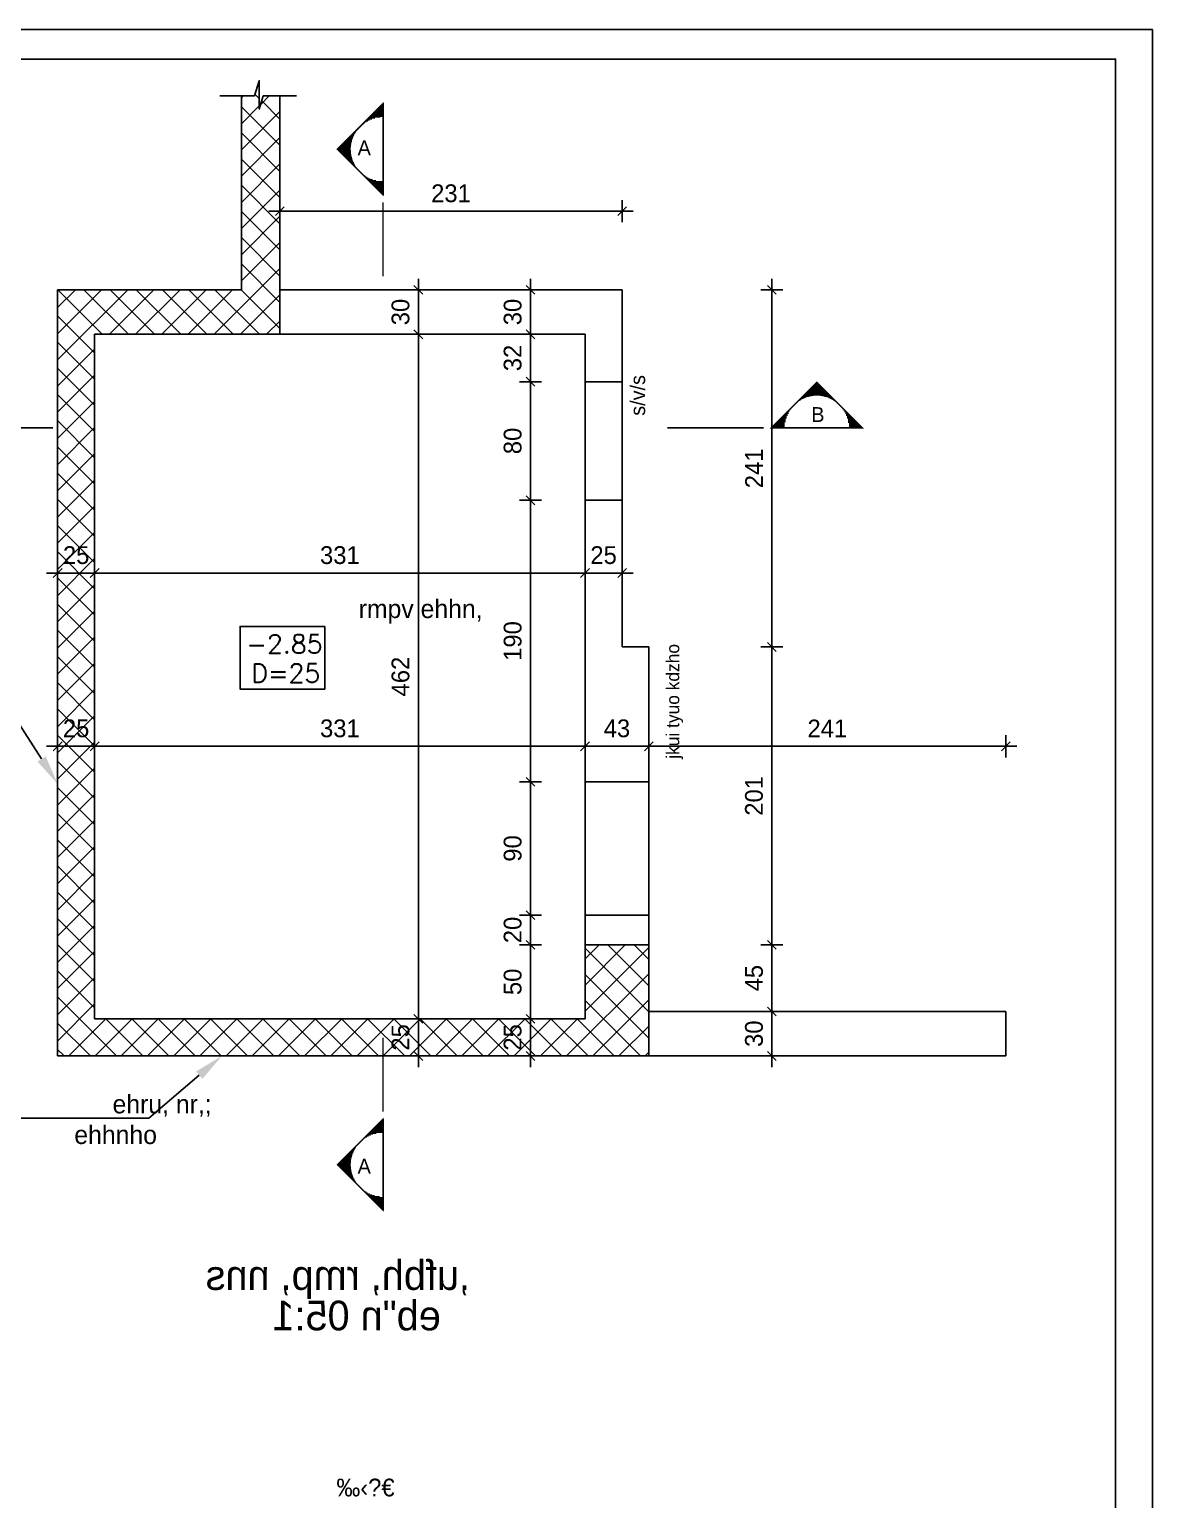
# Model space of a CAD drawing. Extents: x -4581 to 6602, y -3571 to 1684.
# Drawn here: x 5844 to 6602, y -2489 to -1496 of the extents above; entities that cross this region are included whole.
import ezdxf
from ezdxf import colors
from ezdxf.entities.mleader import LeaderData, LeaderLine
from ezdxf.enums import TextEntityAlignment as Align
from ezdxf.math import Vec2, Vec3

# ---------------------------------------------------------------- set-up
doc = ezdxf.new("R2010")
doc.units = 0
doc.header["$LTSCALE"] = 25
doc.header["$MEASUREMENT"] = 0
doc.header["$PDMODE"] = 2
doc.header["$PDSIZE"] = 5
doc.layers.get('DEFPOINTS').update_dxf_attribs({"linetype": 'CONTINUOUS'})
for name, color, linetype in [('A-SY', 5, 'CONTINUOUS'), ('A-TX', 3, 'CONTINUOUS'), ('DIM', 2, 'CONTINUOUS'), ('DIMS', 2, 'CONTINUOUS'), ('RAM', 4, 'CONTINUOUS'), ('S-DM', 2, 'CONTINUOUS'), ('S-SY', 2, 'CONTINUOUS'), ('S-TX', 3, 'CONTINUOUS'), ('TXT', 7, 'CONTINUOUS'), ('טקסט_עבה', 2, 'CONTINUOUS')]:
    doc.layers.add(name, color=color, linetype=linetype)
doc.styles.add('ATIR', font='ATIR')
doc.styles.add('BIGH', font='BIGH.SHX')
doc.styles.add('H1', font='heb')
doc.styles.add('MIC', font='michal_m')
doc.styles.add('miryl', font='miryl')
doc.styles.get("Standard").update_dxf_attribs({"font": 'HEB', "height": 18})
doc.styles.add('TXT', font='txtn')
doc.dimstyles.new('T50', dxfattribs={"dimtxt": 12, "dimasz": 4, "dimexe": 0, "dimexo": 0, "dimgap": 0.1, "dimtad": 0, "dimdec": 0, "dimdsep": 46, "dimtxsty": 'ATIR', "dimblk": 'TICK', "dimcen": 0, "dimse1": 1, "dimse2": 1, "dimadec": 0, "dimazin": 0, "dimtfac": 1, "dimtdec": 0, "dimtix": 1, "dimtofl": 0, "dimtmove": 2, "dimatfit": 3, "dimldrblk": 'TICK', "dimfxl": 0, "dimtvp": 1, "dimtolj": 1, "dimarcsym": 0})
pattern_1 = [(360, (-321408.3309, -110330.50354), (-8e-17, -0.625), [])]

# ---------------------------------------------------------------- blocks, each defined once
blk = doc.blocks.new('TICK', base_point=(1987.68, 2056.3))
at = {"layer": 'DIMS', "linetype": 'Continuous'}
for p, q in [((1989.55, 2056.3), (1985.8, 2056.3)), ((1988.43, 2057.05), (1986.93, 2055.55)), ((1987.68, 2054.42), (1987.68, 2058.17))]:
    blk.add_line(p, q, dxfattribs=at)
blk = doc.blocks.new('*D4')
at = {"layer": 'DEFPOINTS', "color": 0, "transparency": 16777216}
for p in [(5863.43, -1672.12), (5888.43, -1702.12), (5888.43, -1863.23)]:
    blk.add_point(p, dxfattribs=at)
at = {"layer": 'S-DM', "color": 0, "lineweight": -2, "transparency": 16777216}
blk.add_line((5867.43, -1863.23), (5884.43, -1863.23), dxfattribs=at)
at = {"layer": 'S-DM', "color": 0, "lineweight": -2, "transparency": 16777216, "xscale": 4, "yscale": 4, "zscale": 4, "rotation": 180}
blk.add_blockref('TICK', (5863.43, -1863.23), dxfattribs=at)
at = {"layer": 'S-DM', "color": 0, "lineweight": -2, "transparency": 16777216, "xscale": 4, "yscale": 4, "zscale": 4}
blk.add_blockref('TICK', (5888.43, -1863.23), dxfattribs=at)
at = {"layer": 'S-DM', "color": 0, "transparency": 16777216, "insert": (5875.93, -1851.23), "char_height": 12, "attachment_point": 5, "style": 'ATIR'}
blk.add_mtext('\\A1;25', dxfattribs=at)
blk = doc.blocks.new('*D5')
at = {"layer": 'DEFPOINTS', "color": 0, "transparency": 16777216}
for p in [(5888.43, -1702.12), (6219.43, -1814.12), (6219.43, -1863.23)]:
    blk.add_point(p, dxfattribs=at)
at = {"layer": 'S-DM', "color": 0, "lineweight": -2, "transparency": 16777216}
blk.add_line((5892.43, -1863.23), (6215.43, -1863.23), dxfattribs=at)
at = {"layer": 'S-DM', "color": 0, "lineweight": -2, "transparency": 16777216, "xscale": 4, "yscale": 4, "zscale": 4, "rotation": 180}
blk.add_blockref('TICK', (5888.43, -1863.23), dxfattribs=at)
at = {"layer": 'S-DM', "color": 0, "lineweight": -2, "transparency": 16777216, "xscale": 4, "yscale": 4, "zscale": 4}
blk.add_blockref('TICK', (6219.43, -1863.23), dxfattribs=at)
at = {"layer": 'S-DM', "color": 0, "transparency": 16777216, "insert": (6053.93, -1851.23), "char_height": 12, "attachment_point": 5, "style": 'ATIR'}
blk.add_mtext('\\A1;331', dxfattribs=at)
blk = doc.blocks.new('*D6')
at = {"layer": 'DEFPOINTS', "color": 0, "transparency": 16777216}
for p in [(6219.43, -1814.12), (6244.43, -1814.12), (6244.43, -1863.23)]:
    blk.add_point(p, dxfattribs=at)
at = {"layer": 'S-DM', "color": 0, "lineweight": -2, "transparency": 16777216}
blk.add_line((6223.43, -1863.23), (6240.43, -1863.23), dxfattribs=at)
at = {"layer": 'S-DM', "color": 0, "lineweight": -2, "transparency": 16777216, "xscale": 4, "yscale": 4, "zscale": 4, "rotation": 180}
blk.add_blockref('TICK', (6219.43, -1863.23), dxfattribs=at)
at = {"layer": 'S-DM', "color": 0, "lineweight": -2, "transparency": 16777216, "xscale": 4, "yscale": 4, "zscale": 4}
blk.add_blockref('TICK', (6244.43, -1863.23), dxfattribs=at)
at = {"layer": 'S-DM', "color": 0, "transparency": 16777216, "insert": (6231.93, -1851.23), "char_height": 12, "attachment_point": 5, "style": 'ATIR'}
blk.add_mtext('\\A1;25', dxfattribs=at)
blk = doc.blocks.new('*D30')
at = {"layer": 'DEFPOINTS', "color": 0, "transparency": 16777216}
for p in [(6244.43, -1672.12), (6182.6, -1702.12), (6219.43, -1702.12)]:
    blk.add_point(p, dxfattribs=at)
at = {"layer": 'S-DM', "color": 0, "lineweight": -2, "transparency": 16777216}
blk.add_line((6182.6, -1676.12), (6182.6, -1698.12), dxfattribs=at)
at = {"layer": 'S-DM', "color": 0, "lineweight": -2, "transparency": 16777216, "xscale": 4, "yscale": 4, "zscale": 4}
for p, rotation in [((6182.6, -1672.12), 90), ((6182.6, -1702.12), 270)]:
    blk.add_blockref('TICK', p, dxfattribs=dict(at, rotation=rotation))
at = {"layer": 'S-DM', "color": 0, "transparency": 16777216, "insert": (6170.6, -1687.12), "char_height": 12, "attachment_point": 5, "rotation": 90, "style": 'ATIR'}
blk.add_mtext('\\A1;30', dxfattribs=at)
blk = doc.blocks.new('*D31')
at = {"layer": 'DEFPOINTS', "color": 0, "transparency": 16777216}
for p in [(6219.43, -1702.12), (6182.6, -1734.12), (6219.43, -1734.12)]:
    blk.add_point(p, dxfattribs=at)
at = {"layer": 'S-DM', "color": 0, "lineweight": -2, "transparency": 16777216}
blk.add_line((6182.6, -1706.12), (6182.6, -1730.12), dxfattribs=at)
at = {"layer": 'S-DM', "color": 0, "lineweight": -2, "transparency": 16777216, "xscale": 4, "yscale": 4, "zscale": 4}
for p, rotation in [((6182.6, -1702.12), 90), ((6182.6, -1734.12), 270)]:
    blk.add_blockref('TICK', p, dxfattribs=dict(at, rotation=rotation))
at = {"layer": 'S-DM', "color": 0, "transparency": 16777216, "insert": (6170.6, -1718.12), "char_height": 12, "attachment_point": 5, "rotation": 90, "style": 'ATIR'}
blk.add_mtext('\\A1;32', dxfattribs=at)
blk = doc.blocks.new('*D32')
at = {"layer": 'DEFPOINTS', "color": 0, "transparency": 16777216}
for p in [(6219.43, -1734.12), (6182.6, -1814.12), (6219.43, -1814.12)]:
    blk.add_point(p, dxfattribs=at)
at = {"layer": 'S-DM', "color": 0, "lineweight": -2, "transparency": 16777216}
blk.add_line((6182.6, -1738.12), (6182.6, -1810.12), dxfattribs=at)
at = {"layer": 'S-DM', "color": 0, "lineweight": -2, "transparency": 16777216, "xscale": 4, "yscale": 4, "zscale": 4}
for p, rotation in [((6182.6, -1734.12), 90), ((6182.6, -1814.12), 270)]:
    blk.add_blockref('TICK', p, dxfattribs=dict(at, rotation=rotation))
at = {"layer": 'S-DM', "color": 0, "transparency": 16777216, "insert": (6170.6, -1774.12), "char_height": 12, "attachment_point": 5, "rotation": 90, "style": 'ATIR'}
blk.add_mtext('\\A1;80', dxfattribs=at)
blk = doc.blocks.new('*D33')
at = {"layer": 'DEFPOINTS', "color": 0, "transparency": 16777216}
for p in [(6219.43, -1814.12), (6182.6, -2004.12), (6219.43, -2004.12)]:
    blk.add_point(p, dxfattribs=at)
at = {"layer": 'S-DM', "color": 0, "lineweight": -2, "transparency": 16777216}
blk.add_line((6182.6, -1818.12), (6182.6, -2000.12), dxfattribs=at)
at = {"layer": 'S-DM', "color": 0, "lineweight": -2, "transparency": 16777216, "xscale": 4, "yscale": 4, "zscale": 4}
for p, rotation in [((6182.6, -1814.12), 90), ((6182.6, -2004.12), 270)]:
    blk.add_blockref('TICK', p, dxfattribs=dict(at, rotation=rotation))
at = {"layer": 'S-DM', "color": 0, "transparency": 16777216, "insert": (6170.6, -1909.12), "char_height": 12, "attachment_point": 5, "rotation": 90, "style": 'ATIR'}
blk.add_mtext('\\A1;190', dxfattribs=at)
blk = doc.blocks.new('*D34')
at = {"layer": 'DEFPOINTS', "color": 0, "transparency": 16777216}
for p in [(6219.43, -2004.12), (6182.6, -2094.12), (6219.43, -2094.12)]:
    blk.add_point(p, dxfattribs=at)
at = {"layer": 'S-DM', "color": 0, "lineweight": -2, "transparency": 16777216}
blk.add_line((6182.6, -2008.12), (6182.6, -2090.12), dxfattribs=at)
at = {"layer": 'S-DM', "color": 0, "lineweight": -2, "transparency": 16777216, "xscale": 4, "yscale": 4, "zscale": 4}
for p, rotation in [((6182.6, -2004.12), 90), ((6182.6, -2094.12), 270)]:
    blk.add_blockref('TICK', p, dxfattribs=dict(at, rotation=rotation))
at = {"layer": 'S-DM', "color": 0, "transparency": 16777216, "insert": (6170.6, -2049.12), "char_height": 12, "attachment_point": 5, "rotation": 90, "style": 'ATIR'}
blk.add_mtext('\\A1;90', dxfattribs=at)
blk = doc.blocks.new('*D35')
at = {"layer": 'DEFPOINTS', "color": 0, "transparency": 16777216}
for p in [(6219.43, -2114.12), (6182.6, -2164.12), (6219.43, -2164.12)]:
    blk.add_point(p, dxfattribs=at)
at = {"layer": 'S-DM', "color": 0, "lineweight": -2, "transparency": 16777216}
blk.add_line((6182.6, -2118.12), (6182.6, -2160.12), dxfattribs=at)
at = {"layer": 'S-DM', "color": 0, "lineweight": -2, "transparency": 16777216, "xscale": 4, "yscale": 4, "zscale": 4}
for p, rotation in [((6182.6, -2114.12), 90), ((6182.6, -2164.12), 270)]:
    blk.add_blockref('TICK', p, dxfattribs=dict(at, rotation=rotation))
at = {"layer": 'S-DM', "color": 0, "transparency": 16777216, "insert": (6170.6, -2139.12), "char_height": 12, "attachment_point": 5, "rotation": 90, "style": 'ATIR'}
blk.add_mtext('\\A1;50', dxfattribs=at)
blk = doc.blocks.new('*D36')
at = {"layer": 'DEFPOINTS', "color": 0, "transparency": 16777216}
for p in [(6219.43, -2164.12), (6182.6, -2189.12), (6503.43, -2189.12)]:
    blk.add_point(p, dxfattribs=at)
at = {"layer": 'S-DM', "color": 0, "lineweight": -2, "transparency": 16777216}
blk.add_line((6182.6, -2168.12), (6182.6, -2185.12), dxfattribs=at)
at = {"layer": 'S-DM', "color": 0, "lineweight": -2, "transparency": 16777216, "xscale": 4, "yscale": 4, "zscale": 4}
for p, rotation in [((6182.6, -2164.12), 90), ((6182.6, -2189.12), 270)]:
    blk.add_blockref('TICK', p, dxfattribs=dict(at, rotation=rotation))
at = {"layer": 'S-DM', "color": 0, "transparency": 16777216, "insert": (6170.6, -2176.62), "char_height": 12, "attachment_point": 5, "rotation": 90, "style": 'ATIR'}
blk.add_mtext('\\A1;25', dxfattribs=at)
blk = doc.blocks.new('*D37')
at = {"layer": 'DEFPOINTS', "color": 0, "transparency": 16777216}
for p in [(6219.43, -2094.12), (6182.6, -2114.12), (6219.43, -2114.12)]:
    blk.add_point(p, dxfattribs=at)
at = {"layer": 'S-DM', "color": 0, "lineweight": -2, "transparency": 16777216}
blk.add_line((6182.6, -2098.12), (6182.6, -2110.12), dxfattribs=at)
at = {"layer": 'S-DM', "color": 0, "lineweight": -2, "transparency": 16777216, "xscale": 4, "yscale": 4, "zscale": 4}
for p, rotation in [((6182.6, -2094.12), 90), ((6182.6, -2114.12), 270)]:
    blk.add_blockref('TICK', p, dxfattribs=dict(at, rotation=rotation))
at = {"layer": 'S-DM', "color": 0, "transparency": 16777216, "insert": (6170.6, -2104.12), "char_height": 12, "attachment_point": 5, "rotation": 90, "style": 'ATIR'}
blk.add_mtext('\\A1;20', dxfattribs=at)
blk = doc.blocks.new('*D38')
at = {"layer": 'DEFPOINTS', "color": 0, "transparency": 16777216}
for p in [(5888.43, -1980.13), (5888.43, -2164.12), (5863.43, -2189.12)]:
    blk.add_point(p, dxfattribs=at)
at = {"layer": 'S-DM', "color": 0, "lineweight": -2, "transparency": 16777216}
blk.add_line((5867.43, -1980.13), (5884.43, -1980.13), dxfattribs=at)
at = {"layer": 'S-DM', "color": 0, "lineweight": -2, "transparency": 16777216, "xscale": 4, "yscale": 4, "zscale": 4, "rotation": 180}
blk.add_blockref('TICK', (5863.43, -1980.13), dxfattribs=at)
at = {"layer": 'S-DM', "color": 0, "lineweight": -2, "transparency": 16777216, "xscale": 4, "yscale": 4, "zscale": 4}
blk.add_blockref('TICK', (5888.43, -1980.13), dxfattribs=at)
at = {"layer": 'S-DM', "color": 0, "transparency": 16777216, "insert": (5875.93, -1968.13), "char_height": 12, "attachment_point": 5, "style": 'ATIR'}
blk.add_mtext('\\A1;25', dxfattribs=at)
blk = doc.blocks.new('*D39')
at = {"layer": 'DEFPOINTS', "color": 0, "transparency": 16777216}
for p in [(6219.43, -1980.13), (6219.43, -2004.12), (5888.43, -2164.12)]:
    blk.add_point(p, dxfattribs=at)
at = {"layer": 'S-DM', "color": 0, "lineweight": -2, "transparency": 16777216}
blk.add_line((5892.43, -1980.13), (6215.43, -1980.13), dxfattribs=at)
at = {"layer": 'S-DM', "color": 0, "lineweight": -2, "transparency": 16777216, "xscale": 4, "yscale": 4, "zscale": 4, "rotation": 180}
blk.add_blockref('TICK', (5888.43, -1980.13), dxfattribs=at)
at = {"layer": 'S-DM', "color": 0, "lineweight": -2, "transparency": 16777216, "xscale": 4, "yscale": 4, "zscale": 4}
blk.add_blockref('TICK', (6219.43, -1980.13), dxfattribs=at)
at = {"layer": 'S-DM', "color": 0, "transparency": 16777216, "insert": (6053.93, -1968.13), "char_height": 12, "attachment_point": 5, "style": 'ATIR'}
blk.add_mtext('\\A1;331', dxfattribs=at)
blk = doc.blocks.new('*D40')
at = {"layer": 'DEFPOINTS', "color": 0, "transparency": 16777216}
for p in [(6262.43, -1913.12), (6262.43, -1980.13), (6219.43, -2004.12)]:
    blk.add_point(p, dxfattribs=at)
at = {"layer": 'S-DM', "color": 0, "lineweight": -2, "transparency": 16777216}
blk.add_line((6223.43, -1980.13), (6258.43, -1980.13), dxfattribs=at)
at = {"layer": 'S-DM', "color": 0, "lineweight": -2, "transparency": 16777216, "xscale": 4, "yscale": 4, "zscale": 4, "rotation": 180}
blk.add_blockref('TICK', (6219.43, -1980.13), dxfattribs=at)
at = {"layer": 'S-DM', "color": 0, "lineweight": -2, "transparency": 16777216, "xscale": 4, "yscale": 4, "zscale": 4}
blk.add_blockref('TICK', (6262.43, -1980.13), dxfattribs=at)
at = {"layer": 'S-DM', "color": 0, "transparency": 16777216, "insert": (6240.93, -1968.13), "char_height": 12, "attachment_point": 5, "style": 'ATIR'}
blk.add_mtext('\\A1;43', dxfattribs=at)
blk = doc.blocks.new('*D41')
at = {"layer": 'DEFPOINTS', "color": 0, "transparency": 16777216}
for p in [(6262.43, -1913.12), (6503.43, -1980.13), (6503.43, -2159.12)]:
    blk.add_point(p, dxfattribs=at)
at = {"layer": 'S-DM', "color": 0, "lineweight": -2, "transparency": 16777216}
blk.add_line((6266.43, -1980.13), (6499.43, -1980.13), dxfattribs=at)
at = {"layer": 'S-DM', "color": 0, "lineweight": -2, "transparency": 16777216, "xscale": 4, "yscale": 4, "zscale": 4, "rotation": 180}
blk.add_blockref('TICK', (6262.43, -1980.13), dxfattribs=at)
at = {"layer": 'S-DM', "color": 0, "lineweight": -2, "transparency": 16777216, "xscale": 4, "yscale": 4, "zscale": 4}
blk.add_blockref('TICK', (6503.43, -1980.13), dxfattribs=at)
at = {"layer": 'S-DM', "color": 0, "transparency": 16777216, "insert": (6382.93, -1968.13), "char_height": 12, "attachment_point": 5, "style": 'ATIR'}
blk.add_mtext('\\A1;241', dxfattribs=at)
blk = doc.blocks.new('*D42')
at = {"layer": 'DEFPOINTS', "color": 0, "transparency": 16777216}
for p in [(5888.43, -2164.12), (6106.9, -2164.12), (5863.43, -2189.12)]:
    blk.add_point(p, dxfattribs=at)
at = {"layer": 'S-DM', "color": 0, "lineweight": -2, "transparency": 16777216}
blk.add_line((6106.9, -2185.12), (6106.9, -2168.12), dxfattribs=at)
at = {"layer": 'S-DM', "color": 0, "lineweight": -2, "transparency": 16777216, "xscale": 4, "yscale": 4, "zscale": 4}
for p, rotation in [((6106.9, -2164.12), 90), ((6106.9, -2189.12), 270)]:
    blk.add_blockref('TICK', p, dxfattribs=dict(at, rotation=rotation))
at = {"layer": 'S-DM', "color": 0, "transparency": 16777216, "insert": (6094.9, -2176.62), "char_height": 12, "attachment_point": 5, "rotation": 90, "style": 'ATIR'}
blk.add_mtext('\\A1;25', dxfattribs=at)
blk = doc.blocks.new('*D43')
at = {"layer": 'DEFPOINTS', "color": 0, "transparency": 16777216}
for p in [(6106.9, -1702.12), (6219.43, -1702.12), (5888.43, -2164.12)]:
    blk.add_point(p, dxfattribs=at)
at = {"layer": 'S-DM', "color": 0, "lineweight": -2, "transparency": 16777216}
blk.add_line((6106.9, -2160.12), (6106.9, -1706.12), dxfattribs=at)
at = {"layer": 'S-DM', "color": 0, "lineweight": -2, "transparency": 16777216, "xscale": 4, "yscale": 4, "zscale": 4}
for p, rotation in [((6106.9, -1702.12), 90), ((6106.9, -2164.12), 270)]:
    blk.add_blockref('TICK', p, dxfattribs=dict(at, rotation=rotation))
at = {"layer": 'S-DM', "color": 0, "transparency": 16777216, "insert": (6094.9, -1933.12), "char_height": 12, "attachment_point": 5, "rotation": 90, "style": 'ATIR'}
blk.add_mtext('\\A1;462', dxfattribs=at)
blk = doc.blocks.new('*D44')
at = {"layer": 'DEFPOINTS', "color": 0, "transparency": 16777216}
for p in [(6013.43, -1672.12), (6106.9, -1672.12), (6219.43, -1702.12)]:
    blk.add_point(p, dxfattribs=at)
at = {"layer": 'S-DM', "color": 0, "lineweight": -2, "transparency": 16777216}
blk.add_line((6106.9, -1698.12), (6106.9, -1676.12), dxfattribs=at)
at = {"layer": 'S-DM', "color": 0, "lineweight": -2, "transparency": 16777216, "xscale": 4, "yscale": 4, "zscale": 4}
for p, rotation in [((6106.9, -1672.12), 90), ((6106.9, -1702.12), 270)]:
    blk.add_blockref('TICK', p, dxfattribs=dict(at, rotation=rotation))
at = {"layer": 'S-DM', "color": 0, "transparency": 16777216, "insert": (6094.9, -1687.12), "char_height": 12, "attachment_point": 5, "rotation": 90, "style": 'ATIR'}
blk.add_mtext('\\A1;30', dxfattribs=at)
blk = doc.blocks.new('*D45')
at = {"layer": 'DEFPOINTS', "color": 0, "transparency": 16777216}
for p in [(6244.43, -1619.07), (6013.43, -1672.12), (6244.43, -1672.12)]:
    blk.add_point(p, dxfattribs=at)
at = {"layer": 'S-DM', "color": 0, "lineweight": -2, "transparency": 16777216}
blk.add_line((6017.43, -1619.07), (6240.43, -1619.07), dxfattribs=at)
at = {"layer": 'S-DM', "color": 0, "lineweight": -2, "transparency": 16777216, "xscale": 4, "yscale": 4, "zscale": 4, "rotation": 180}
blk.add_blockref('TICK', (6013.43, -1619.07), dxfattribs=at)
at = {"layer": 'S-DM', "color": 0, "lineweight": -2, "transparency": 16777216, "xscale": 4, "yscale": 4, "zscale": 4}
blk.add_blockref('TICK', (6244.43, -1619.07), dxfattribs=at)
at = {"layer": 'S-DM', "color": 0, "transparency": 16777216, "insert": (6128.93, -1607.07), "char_height": 12, "attachment_point": 5, "style": 'ATIR'}
blk.add_mtext('\\A1;231', dxfattribs=at)
blk = doc.blocks.new('*D46')
at = {"layer": 'DEFPOINTS', "color": 0, "transparency": 16777216}
for p in [(6244.43, -1672.12), (6262.43, -1913.12), (6345.48, -1913.12)]:
    blk.add_point(p, dxfattribs=at)
at = {"layer": 'S-DM', "color": 0, "lineweight": -2, "transparency": 16777216}
blk.add_line((6345.48, -1676.12), (6345.48, -1909.12), dxfattribs=at)
at = {"layer": 'S-DM', "color": 0, "lineweight": -2, "transparency": 16777216, "xscale": 4, "yscale": 4, "zscale": 4}
for p, rotation in [((6345.48, -1672.12), 90), ((6345.48, -1913.12), 270)]:
    blk.add_blockref('TICK', p, dxfattribs=dict(at, rotation=rotation))
at = {"layer": 'S-DM', "color": 0, "transparency": 16777216, "insert": (6333.48, -1792.62), "char_height": 12, "attachment_point": 5, "rotation": 90, "style": 'ATIR'}
blk.add_mtext('\\A1;241', dxfattribs=at)
blk = doc.blocks.new('*D47')
at = {"layer": 'DEFPOINTS', "color": 0, "transparency": 16777216}
for p in [(6262.43, -1913.12), (6262.43, -2114.12), (6345.48, -2114.12)]:
    blk.add_point(p, dxfattribs=at)
at = {"layer": 'S-DM', "color": 0, "lineweight": -2, "transparency": 16777216}
blk.add_line((6345.48, -1917.12), (6345.48, -2110.12), dxfattribs=at)
at = {"layer": 'S-DM', "color": 0, "lineweight": -2, "transparency": 16777216, "xscale": 4, "yscale": 4, "zscale": 4}
for p, rotation in [((6345.48, -1913.12), 90), ((6345.48, -2114.12), 270)]:
    blk.add_blockref('TICK', p, dxfattribs=dict(at, rotation=rotation))
at = {"layer": 'S-DM', "color": 0, "transparency": 16777216, "insert": (6333.48, -2013.62), "char_height": 12, "attachment_point": 5, "rotation": 90, "style": 'ATIR'}
blk.add_mtext('\\A1;201', dxfattribs=at)
blk = doc.blocks.new('*D48')
at = {"layer": 'DEFPOINTS', "color": 0, "transparency": 16777216}
for p in [(6262.43, -2114.12), (6262.43, -2159.12), (6345.48, -2159.12)]:
    blk.add_point(p, dxfattribs=at)
at = {"layer": 'S-DM', "color": 0, "lineweight": -2, "transparency": 16777216}
blk.add_line((6345.48, -2118.12), (6345.48, -2155.12), dxfattribs=at)
at = {"layer": 'S-DM', "color": 0, "lineweight": -2, "transparency": 16777216, "xscale": 4, "yscale": 4, "zscale": 4}
for p, rotation in [((6345.48, -2114.12), 90), ((6345.48, -2159.12), 270)]:
    blk.add_blockref('TICK', p, dxfattribs=dict(at, rotation=rotation))
at = {"layer": 'S-DM', "color": 0, "transparency": 16777216, "insert": (6333.48, -2136.62), "char_height": 12, "attachment_point": 5, "rotation": 90, "style": 'ATIR'}
blk.add_mtext('\\A1;45', dxfattribs=at)
blk = doc.blocks.new('*D49')
at = {"layer": 'DEFPOINTS', "color": 0, "transparency": 16777216}
for p in [(6262.43, -2159.12), (6262.43, -2189.12), (6345.48, -2189.12)]:
    blk.add_point(p, dxfattribs=at)
at = {"layer": 'S-DM', "color": 0, "lineweight": -2, "transparency": 16777216}
blk.add_line((6345.48, -2163.12), (6345.48, -2185.12), dxfattribs=at)
at = {"layer": 'S-DM', "color": 0, "lineweight": -2, "transparency": 16777216, "xscale": 4, "yscale": 4, "zscale": 4}
for p, rotation in [((6345.48, -2159.12), 90), ((6345.48, -2189.12), 270)]:
    blk.add_blockref('TICK', p, dxfattribs=dict(at, rotation=rotation))
at = {"layer": 'S-DM', "color": 0, "transparency": 16777216, "insert": (6333.48, -2174.12), "char_height": 12, "attachment_point": 5, "rotation": 90, "style": 'ATIR'}
blk.add_mtext('\\A1;30', dxfattribs=at)

msp = doc.modelspace()

# ---------------------------------------------------------------- hatches: boundary and pattern name
at = {"layer": 'S-DM'}
h = msp.add_hatch(dxfattribs=at)
h.set_pattern_fill('ANSI37', color=256, scale=100)
h.set_pattern_definition([(45, (893.182, 169.247), (-8.838835, 8.838835), []), (135, (893.182, 169.247), (-8.838835, -8.838835), [])])
h.paths.add_polyline_path([(5863.43, -1672.12), (5863.43, -2189.12), (6262.43, -2189.12), (6262.43, -2114.12), (6219.43, -2114.12), (6219.43, -2164.12), (5888.43, -2164.12), (5888.43, -1702.12), (6013.43, -1702.12), (6013.43, -1541.31), (6002.22, -1541.31), (5999.54, -1550.15), (5999.54, -1531.07), (5996.26, -1541.29), (5987.43, -1541.29), (5987.43, -1672.12)])
at = {"layer": 'TXT'}
h = msp.add_hatch(dxfattribs=at)
h.set_pattern_fill('LINE', color=6, scale=5, style=0)
h.set_pattern_definition(pattern_1)
h.paths.add_polyline_path([(6069.24, -1560.33, -0.172705), (6083.07, -1555.41), (6083.07, -1546.5)])
h.paths.add_polyline_path([(6058.06, -1571.51), (6057.61, -1582.61), (6066.11, -1591.11, -0.356029), (6066.11, -1563.46)])
h.paths.add_polyline_path([(6052.29, -1577.28), (6057.61, -1582.61), (6058.06, -1571.51)])
h.paths.add_polyline_path([(6069.24, -1594.24), (6083.07, -1608.06), (6083.07, -1599.16, -0.172705)])
h = msp.add_hatch(dxfattribs=at)
h.set_pattern_fill('LINE', color=6, scale=5, angle=90, style=0)
h.set_pattern_definition([(90, (-102411.94244, -329256.7093), (-0.625, 4e-17), [])])
h.paths.add_polyline_path([(6392.79, -1751.49, -0.172705), (6397.72, -1765.31), (6406.62, -1765.31)])
h.paths.add_polyline_path([(6381.61, -1740.3), (6370.52, -1739.86), (6362.02, -1748.36, -0.356029), (6389.66, -1748.36)])
h.paths.add_polyline_path([(6375.84, -1734.53), (6370.52, -1739.86), (6381.61, -1740.3)])
h.paths.add_polyline_path([(6358.89, -1751.49), (6345.06, -1765.31), (6353.97, -1765.31, -0.172705)])
h = msp.add_hatch(dxfattribs=at)
h.set_pattern_fill('LINE', color=6, scale=5, style=0)
h.set_pattern_definition(pattern_1)
h.paths.add_polyline_path([(6069.24, -2279.47, 0.172705), (6083.07, -2284.39), (6083.07, -2293.29)])
h.paths.add_polyline_path([(6058.06, -2268.28), (6057.61, -2257.19), (6066.11, -2248.69, 0.356029), (6066.11, -2276.34)])
h.paths.add_polyline_path([(6052.29, -2262.52), (6057.61, -2257.19), (6058.06, -2268.28)])
h.paths.add_polyline_path([(6069.24, -2245.56), (6083.07, -2231.74), (6083.07, -2240.64, 0.172705)])

# ---------------------------------------------------------------- linework, layer by layer
at = {"layer": 'A-SY'}
msp.add_lwpolyline([(6602.48, -1496.4), (2185.6, -1496.4), (2185.6, -3571.4), (6602.48, -3571.4)], close=True, dxfattribs=at)
at = {"layer": 'RAM'}
msp.add_lwpolyline([(6577.48, -3551.4), (2210.45, -3551.4), (2210.45, -1516.4), (6577.48, -1516.4)], close=True, dxfattribs=at)
at = {"layer": 'S-SY'}
for p, q in [((5987.43, -1541.29, -38669), (5987.43, -1672.12, -38669)), ((6013.43, -1541.31, -38669), (6013.43, -1702.12, -38669)), ((5863.43, -1672.12, -38669), (5863.43, -2189.12, -38669)), ((5863.43, -1672.12, -38669), (5987.43, -1672.12, -38669)), ((6013.43, -1672.12, -38669), (6244.43, -1672.12, -38669)), ((6244.43, -1672.12, -38669), (6244.43, -1913.12, -38669)), ((5888.43, -1702.12, -38669), (5888.43, -2164.12, -38669)), ((5888.43, -1702.12, -38669), (6219.43, -1702.12, -38669)), ((6219.43, -1702.12, -38669), (6219.43, -2004.12, -38669)), ((6219.43, -1734.12, -38669), (6244.43, -1734.12, -38669)), ((6219.43, -1814.12, -38669), (6244.43, -1814.12, -38669)), ((6244.43, -1913.12, -38669), (6262.43, -1913.12, -38669)), ((6262.43, -1913.12, -38669), (6262.43, -2004.12, -38669)), ((6219.43, -2004.12, -38669), (6262.43, -2004.12, -38669)), ((6219.43, -2114.12, -38669), (6219.43, -2004.12, -38669)), ((6262.43, -2114.12, -38669), (6262.43, -2004.12, -38669)), ((6219.43, -2094.12, -38669), (6262.43, -2094.12, -38669)), ((6219.43, -2114.12, -38669), (6219.43, -2164.12, -38669)), ((6219.43, -2114.12, -38669), (6262.43, -2114.12, -38669)), ((6262.43, -2114.12, -38669), (6262.43, -2189.12, -38669)), ((6262.43, -2159.12, -38669), (6503.43, -2159.12, -38669)), ((6503.43, -2159.12, -38669), (6503.43, -2189.12, -38669)), ((5888.43, -2164.12, -38669), (6219.43, -2164.12, -38669)), ((5863.43, -2189.12, -38669), (6503.43, -2189.12, -38669))]:
    msp.add_line(p, q, dxfattribs=at)
msp.add_lwpolyline([(5972.84, -1541.29), (5996.26, -1541.29), (5999.54, -1531.07), (5999.54, -1550.15), (6002.22, -1541.31), (6024.71, -1541.31)], dxfattribs=at)
msp.add_lwpolyline([(6043.78, -1899.24), (5986.59, -1899.24), (5986.59, -1941.52), (6043.78, -1941.52)], close=True, dxfattribs=at)
at = {"layer": 'TXT', "color": 6}
for p, q in [((6083.07, -1608.06), (6083.07, -1546.5)), ((6083.07, -1608.06), (6083.07, -1546.5)), ((6345.06, -1765.31), (6406.62, -1765.31)), ((6345.06, -1765.31), (6406.62, -1765.31)), ((6083.07, -2231.74), (6083.07, -2293.29)), ((6083.07, -2231.74), (6083.07, -2293.29))]:
    msp.add_line(p, q, dxfattribs=at)
at = {"layer": 'TXT', "color": 6, "const_width": 1}
for points in [[(6083.07, -1599.16), (6083.07, -1608.06), (6052.29, -1577.28), (6083.07, -1546.5), (6083.07, -1555.41)], [(6083.07, -1663.06), (6083.07, -1613.06)], [(6353.97, -1765.31), (6345.06, -1765.31), (6375.84, -1734.53), (6406.62, -1765.31), (6397.72, -1765.31)], [(5860.39, -1765.31), (5795.39, -1765.31)], [(6275.06, -1765.31), (6340.06, -1765.31)], [(6083.07, -2176.74), (6083.07, -2226.74)], [(6083.07, -2240.64), (6083.07, -2231.74), (6052.29, -2262.52), (6083.07, -2293.29), (6083.07, -2284.39)]]:
    msp.add_lwpolyline(points, dxfattribs=at)

# ---------------------------------------------------------------- texts
at = {"layer": 'A-TX', "style": 'H1'}
msp.add_text('‰‹\x90€', height=12, dxfattribs=at).set_placement((6071.25, -2486.38), align=Align.CENTER)
at = {"layer": 'DIM', "style": 'miryl', "oblique": 360}
msp.add_text('jkui tyuo kdzho', height=8.7553, rotation=89.99909, dxfattribs=at).set_placement((6282.98, -1988.58))
at = {"layer": 'S-TX'}
for s, style, p in [('rmpv ehhn, ', 'miryl', (6066.64, -1893.64, -38669)), ('-2.85', 'TXT', (5990.84, -1917.4, -38669)), ('D=25', 'TXT', (5994.13, -1937.05, -38669)), ('ehru, nr,; ', 'miryl', (5900.51, -2227.88, -38669)), ('ehhnho ', 'miryl', (5874.7, -2248.56, -38669))]:
    msp.add_text(s, height=12.5, dxfattribs=dict(at, style=style)).set_placement(p)
at = {"layer": 'TXT', "color": 6, "style": 'BIGH'}
for s, p in [('A', (6065.92, -1581.28)), ('B', (6372.11, -1761.3)), ('A', (6065.92, -2268.52))]:
    msp.add_text(s, height=10, dxfattribs=at).set_placement(p)
at = {"layer": 'TXT', "style": 'miryl'}
msp.add_text('s/v/s', height=10, rotation=90, dxfattribs=at).set_placement((6259.95, -1757.13))
at = {"layer": 'טקסט_עבה', "linetype": 'Continuous', "style": 'MIC', "text_generation_flag": 2}
for s, p in [(',ufbh, rmp, nns ', (6048.84, -2347.02, 0)), (' eb"n 05:1', (6068.96, -2374.31, 0))]:
    msp.add_text(s, height=20, dxfattribs=at).set_placement(p, align=Align.CENTER)

# ---------------------------------------------------------------- dimensions: what is measured, and where the dimension line sits
at = {"layer": 'S-DM'}
for base, p1, p2, picture, middle in [((6244.43, -1619.07, -38669), (6013.43, -1672.12, -38669), (6244.43, -1672.12, -38669), '*D45', (6128.93, -1607.07, -38669)), ((5888.43, -1863.23, -38669), (5863.43, -1672.12, -38669), (5888.43, -1702.12, -38669), '*D4', (5875.93, -1851.23, -38669)), ((6219.43, -1863.23, -38669), (5888.43, -1702.12, -38669), (6219.43, -1814.12, -38669), '*D5', (6053.93, -1851.23, -38669)), ((6244.43, -1863.23, -38669), (6219.43, -1814.12, -38669), (6244.43, -1814.12, -38669), '*D6', (6231.93, -1851.23, -38669)), ((6262.43, -1980.13, -38669), (6219.43, -2004.12, -38669), (6262.43, -1913.12, -38669), '*D40', (6240.93, -1968.13, -38669)), ((6503.43, -1980.13, -38669), (6262.43, -1913.12, -38669), (6503.43, -2159.12, -38669), '*D41', (6382.93, -1968.13, -38669)), ((5888.43, -1980.13, -38669), (5863.43, -2189.12, -38669), (5888.43, -2164.12, -38669), '*D38', (5875.93, -1968.13, -38669)), ((6219.43, -1980.13, -38669), (5888.43, -2164.12, -38669), (6219.43, -2004.12, -38669), '*D39', (6053.93, -1968.13, -38669))]:
    dim = msp.add_linear_dim(base=base, p1=p1, p2=p2, dimstyle='T50', override={"dimfxl": 1.25, "dimfxlon": 1}, dxfattribs=at)
    dim.commit()
    dim.dimension.update_dxf_attribs({"geometry": picture, "text_midpoint": middle})
for base, p1, p2, picture, middle in [((6106.9, -1672.12, -38669), (6219.43, -1702.12, -38669), (6013.43, -1672.12, -38669), '*D44', (6094.9, -1687.12, -38669)), ((6182.6, -1702.12, -38669), (6244.43, -1672.12, -38669), (6219.43, -1702.12, -38669), '*D30', (6170.6, -1687.12, -38669)), ((6345.48, -1913.12, -38669), (6244.43, -1672.12, -38669), (6262.43, -1913.12, -38669), '*D46', (6333.48, -1792.62, -38669)), ((6106.9, -1702.12, -38669), (5888.43, -2164.12, -38669), (6219.43, -1702.12, -38669), '*D43', (6094.9, -1933.12, -38669)), ((6182.6, -1734.12, -38669), (6219.43, -1702.12, -38669), (6219.43, -1734.12, -38669), '*D31', (6170.6, -1718.12, -38669)), ((6182.6, -1814.12, -38669), (6219.43, -1734.12, -38669), (6219.43, -1814.12, -38669), '*D32', (6170.6, -1774.12, -38669)), ((6182.6, -2004.12, -38669), (6219.43, -1814.12, -38669), (6219.43, -2004.12, -38669), '*D33', (6170.6, -1909.12, -38669)), ((6345.48, -2114.12, -38669), (6262.43, -1913.12, -38669), (6262.43, -2114.12, -38669), '*D47', (6333.48, -2013.62, -38669)), ((6182.6, -2094.12, -38669), (6219.43, -2004.12, -38669), (6219.43, -2094.12, -38669), '*D34', (6170.6, -2049.12, -38669)), ((6182.6, -2114.12, -38669), (6219.43, -2094.12, -38669), (6219.43, -2114.12, -38669), '*D37', (6170.6, -2104.12, -38669)), ((6182.6, -2164.12, -38669), (6219.43, -2114.12, -38669), (6219.43, -2164.12, -38669), '*D35', (6170.6, -2139.12, -38669)), ((6345.48, -2159.12, -38669), (6262.43, -2114.12, -38669), (6262.43, -2159.12, -38669), '*D48', (6333.48, -2136.62, -38669)), ((6345.48, -2189.12, -38669), (6262.43, -2159.12, -38669), (6262.43, -2189.12, -38669), '*D49', (6333.48, -2174.12, -38669)), ((6106.9, -2164.12, -38669), (5863.43, -2189.12, -38669), (5888.43, -2164.12, -38669), '*D42', (6094.9, -2176.62, -38669)), ((6182.6, -2189.12, -38669), (6219.43, -2164.12, -38669), (6503.43, -2189.12, -38669), '*D36', (6170.6, -2176.62, -38669))]:
    dim = msp.add_linear_dim(base=base, p1=p1, p2=p2, angle=90, dimstyle='T50', override={"dimfxl": 1.25, "dimfxlon": 1}, dxfattribs=at)
    dim.commit()
    dim.dimension.update_dxf_attribs({"geometry": picture, "text_midpoint": middle})

# ---------------------------------------------------------------- leaders
ml = msp.add_multileader_mtext('Standard', dxfattribs=at)
ml.set_content('')
ml.set_leader_properties()
ml.build(insert=Vec2(0, 0))
ml.multileader.update_dxf_attribs({"text_right_attachment_type": 6, "dogleg_length": 341.66, "arrow_head_size": 20})
ctx = ml.context
ctx.base_point, ctx.arrow_head_size, ctx.plane_origin = Vec3(5650.07, -1894.16, -38669), 20, Vec3(5791.87, -2057.44, -38669)
ctx.right_attachment, ctx.text_align_type = 6, 2
notes = []
notes.append((ctx, [(0, (1, 1, 0), (5791.87, -1894.16, -38669), (-1, 0), 141.8, [(0, [(5863.43, -2005.54, -38669)], 0, [])])]))
ctx.mtext, ml.multileader.dxf.content_type = None, 0
ml = msp.add_multileader_mtext('Standard', dxfattribs=at)
ml.set_content('')
ml.set_leader_properties()
ml.build(insert=Vec2(0, 0))
ml.multileader.update_dxf_attribs({"text_right_attachment_type": 6, "dogleg_length": 341.66, "arrow_head_size": 20})
ctx = ml.context
ctx.base_point, ctx.arrow_head_size, ctx.plane_origin = Vec3(5783.13, -2231.19, -38669), 20, Vec3(5924.93, -2394.47, -38669)
ctx.right_attachment, ctx.text_align_type = 6, 2
notes.append((ctx, [(0, (1, 1, 0), (5924.93, -2231.19, -38669), (-1, 0), 141.8, [(0, [(5974.28, -2189.12, -38669)], 0, [])])]))
ctx.mtext, ml.multileader.dxf.content_type = None, 0
for ctx, leaders in notes:
    for number, flags, end, landing, length, lines in leaders:
        leader = LeaderData()
        leader.index, (leader.has_last_leader_line, leader.has_dogleg_vector, leader.attachment_direction) = number, flags
        leader.last_leader_point, leader.dogleg_vector, leader.dogleg_length = Vec3(end), Vec3(landing), length
        for number, points, colour, breaks in lines:
            line = LeaderLine()
            line.index, line.vertices, line.color, line.breaks = number, Vec3.list(points), colors.encode_raw_color(colour), breaks
            leader.lines.append(line)
        ctx.leaders.append(leader)

doc.saveas('drawing.dxf')
